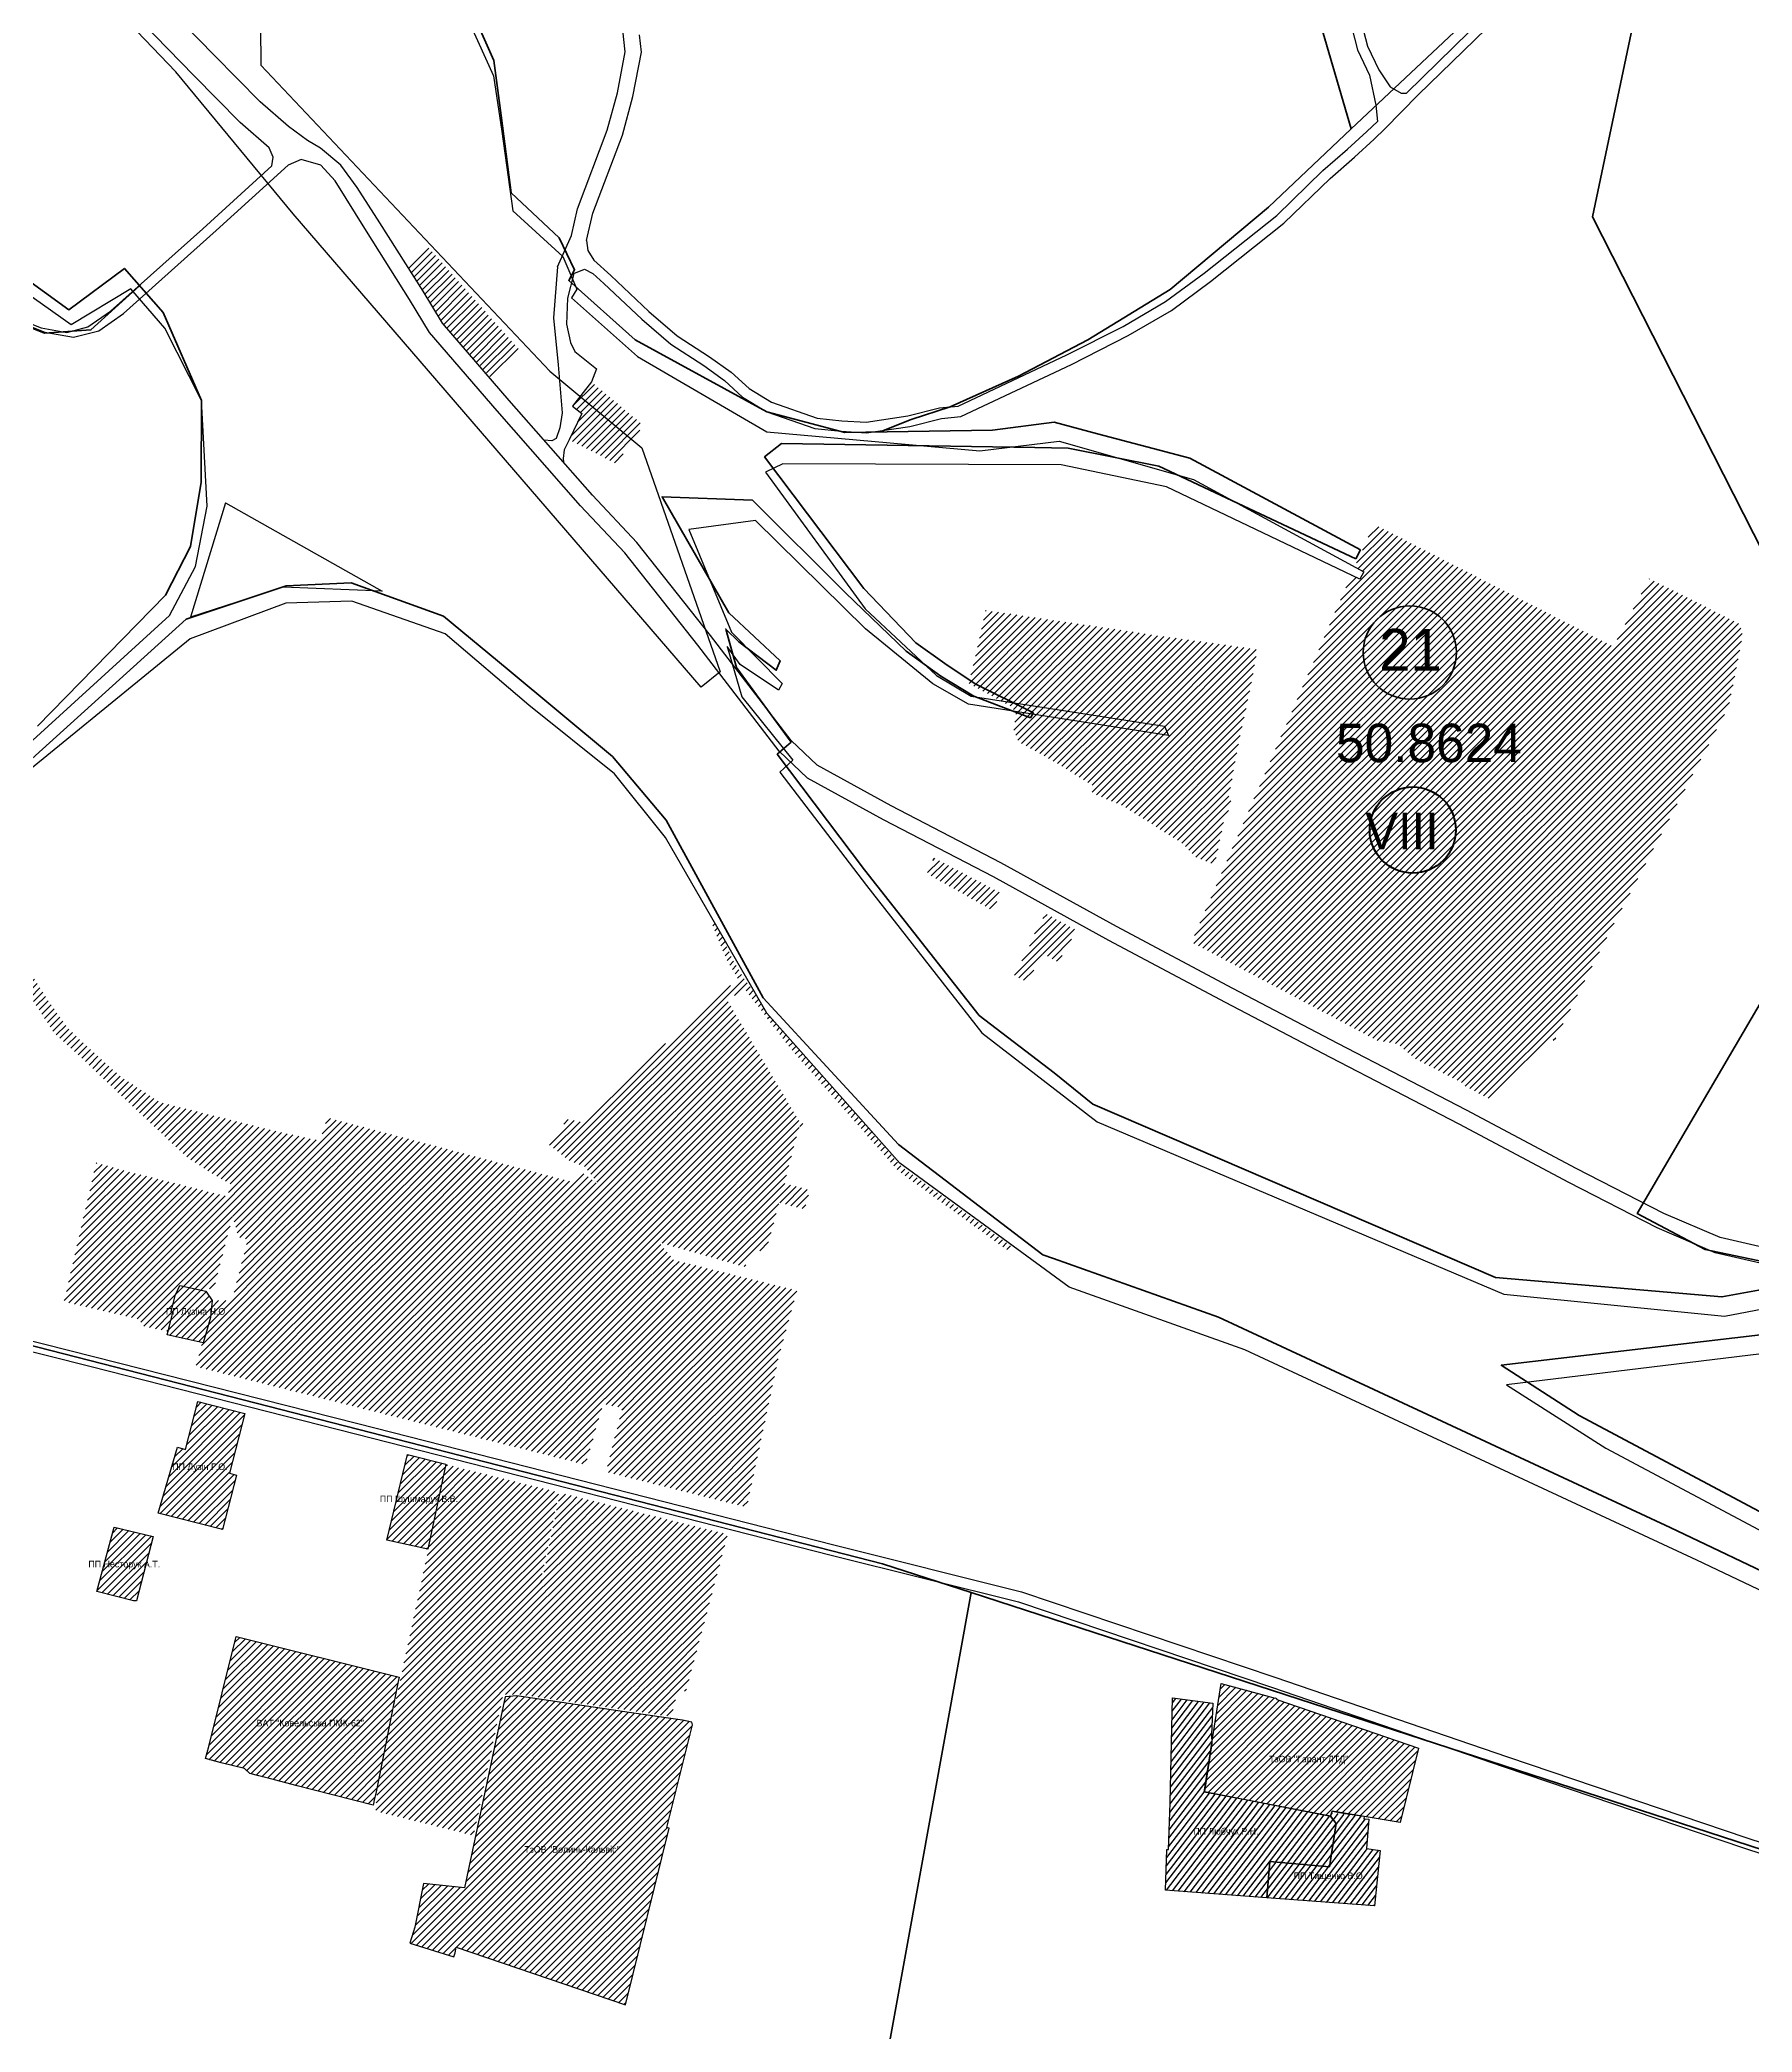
# Model space of a CAD drawing. Header units: millimetres. Extents: x 1378883 to 1389511, y 5662980 to 5673292.
# Drawn here: x 1386344 to 1387638, y 5665288 to 5666793 of the extents above; entities that cross this region are included whole.
import ezdxf
from ezdxf.enums import TextEntityAlignment as Align

# ---------------------------------------------------------------- set-up
doc = ezdxf.new("R2010")
doc.units = ezdxf.units.MM
doc.layers.add('_5Інше', color=252, linetype='Continuous', lineweight=25)
for name, color, linetype in [('N-raion', 1, 'Continuous'), ('PAY', 4, 'Continuous'), ('zona', 3, 'Continuous'), ('вулиці', 7, 'Continuous'), ('ВулНазва', 7, 'Continuous'), ('КартаСкан', 252, 'Continuous'), ('район', 6, 'Continuous')]:
    doc.layers.add(name, color=color, linetype=linetype)
doc.layers.get('ВулНазва').off()
picture_1 = doc.add_image_def('image1.tif', size_in_pixel=(29607, 29619))
pattern_1 = [(45, (2.406558737158775, 2.800800597295165), (-2.651650429449553, 2.651650429449553), [])]
pattern_2 = [(52.57778460000821, (2.406558737158775, 2.800800597295165), (-2.978171481952103, 2.278814302238604), [])]

# ---------------------------------------------------------------- blocks, each defined once
blk = doc.blocks.new('ЛвЗд')
at = {"layer": '_5Інше', "color": 204, "linetype": 'Continuous'}
for points in [[(49694.982, 24635.408), (49744.11799999999, 24525.272)], [(49504.002, 24529.651), (49439.983, 24597.689)], [(49568.141, 24563.491), (49568.415, 24534.546)], [(49591.96599999999, 24421.93), (49504.002, 24529.651)], [(49568.415, 24534.546), (49785.323, 24301.956)], [(49744.11799999999, 24525.272), (49750.15900000001, 24483.273)], [(49750.15900000001, 24483.273), (49758.081, 24423.243)], [(49424, 24339), (49258.934, 24457.503)], [(49898.109, 24062.578), (49591.96599999999, 24421.93)], [(49758.081, 24423.243), (49795.47, 24388.558)], [(49795.47, 24388.558), (49805.996, 24363.666)], [(49469, 24366), (49424, 24339)], [(49494.548, 24336.151), (49469, 24366)], [(49805.996, 24363.666), (49801.978, 24357.22)], [(49801.978, 24357.22), (49851.61799999999, 24312.624)], [(49522.067, 24281.243), (49494.548, 24336.151)], [(49851.61799999999, 24312.624), (49948.86900000001, 24255.214)], [(49785.323, 24301.956), (49854.282, 24243.605)], [(49525.797, 24201.487), (49522.067, 24281.243)], [(49948.86900000001, 24255.214), (50109.804, 24239.809)], [(49854.282, 24243.605), (49912.463, 24073.931)], [(50109.804, 24239.809), (50169.594, 24246.886)], [(50169.594, 24246.886), (50271.08900000001, 24217.252)], [(49960.761, 24230.979), (49947.751, 24224.795)], [(49947.751, 24224.795), (50022.404, 24120.96)], [(50171.17400000001, 24228.853), (49960.761, 24230.979)], [(50250.61900000001, 24211.89), (50171.17400000001, 24228.853)], [(50396.273, 24141.119), (50250.61900000001, 24211.89)], [(50271.08900000001, 24217.252), (50399.13, 24146.72)], [(49539.63099999999, 24203.86), (49512.739, 24117.705)], [(49516.824, 24155.807), (49525.797, 24201.487)], [(49539.63099999999, 24203.86), (49657.63, 24136.366)], [(49939.894, 24188.32), (49889.423, 24181.727)], [(49889.423, 24181.727), (49921.31299999999, 24103.82)], [(50022.63, 24105.757), (49939.894, 24188.32)], [(49496.963, 24118.943), (49516.824, 24155.807)], [(50399.13, 24146.72), (50396.273, 24141.119)], [(49582.737, 24139.853), (49512.739, 24117.705)], [(49657.63, 24136.366), (49582.737, 24139.853)], [(49268.931, 23913.771), (49496.963, 24118.943)], [(49584.91, 24127.77), (49512.499, 24101.222)], [(49634.723, 24129.037), (49584.91, 24127.77)], [(49704.929, 24103.986), (49634.723, 24129.037)], [(50022.404, 24120.96), (50075.956, 24070.354)], [(49512.499, 24101.222), (49356.551, 23975.715)], [(49767.787, 24049.663), (49704.929, 24103.986)], [(49921.31299999999, 24103.82), (49959.41099999999, 24064.965)], [(50073.145, 24063.913), (50022.63, 24105.757)], [(49927.622, 24079.5), (49917.956, 24093.09)], [(49917.956, 24093.09), (49928.74, 24054.927)], [(49912.463, 24073.931), (49898.109, 24062.578)], [(49956.476, 24059.914), (49927.622, 24079.5)], [(49959.41099999999, 24064.965), (49956.476, 24059.914)], [(50099.912, 24048.418), (50073.145, 24063.913)], [(50075.956, 24070.354), (50102.147, 24054.501)], [(49832.304, 23997.312), (49767.787, 24049.663)], [(49928.74, 24054.927), (49967.092, 24007.035)], [(50251, 24024), (50099.912, 24048.418)], [(50102.147, 24054.501), (50248, 24031)], [(50248, 24031), (50251, 24024)], [(49870.629, 23949.069), (49832.304, 23997.312)], [(49967.092, 24007.035), (49957.195, 23997.978)], [(49957.195, 23997.978), (50022.069, 23912.028)], [(49946.295, 23815.917), (49870.629, 23949.069)], [(50022.069, 23912.028), (50108.707, 23800.024)], [(50046, 23702), (49946.295, 23815.917)], [(50108.707, 23800.024), (50195.417, 23732.399)], [(50195.417, 23732.399), (50501.668, 23600.42)], [(50173.566, 23607.423), (50046, 23702)], [(50305.93700000001, 23559.469), (50173.566, 23607.423)], [(50668.42400000001, 23582.659), (50794.876, 23606.094)], [(50501.668, 23600.42), (50668.42400000001, 23582.659)], [(50646.285, 23398.4), (50305.93700000001, 23559.469)], [(50696.173, 23554.007), (50503.428, 23531.779)], [(50503.428, 23531.779), (50578.154, 23483.539)], [(50578.154, 23483.539), (50930.154, 23293.383)], [(50918.31, 23267.048), (50646.285, 23398.4)]]:
    blk.add_lwpolyline(points, dxfattribs=at)

msp = doc.modelspace()

# ---------------------------------------------------------------- hatches: boundary and pattern name
at = {"layer": 'вулиці', "lineweight": -2}
h = msp.add_hatch(dxfattribs=at)
h.set_pattern_fill('ANSI31', color=2, scale=30, style=0)
h.set_pattern_definition(pattern_1)
h.paths.add_polyline_path([(1386648.261287941, 5666578.983451097), (1386684.776968794, 5666537.849334633), (1386707.214779855, 5666557.761853003), (1386637.882273673, 5666635.887064343), (1386622.173466685, 5666621.940771682), (1386631.817511245, 5666606.060476078), (1386633.673310784, 5666603.12599391)])
h.paths.add_polyline_path([(1386624.888099181, 5666581.902673753), (1386702.388099181, 5666581.902673753), (1386702.388099181, 5666589.402673753), (1386624.888099181, 5666589.402673753)], flags=25)
h = msp.add_hatch(dxfattribs=at)
h.set_pattern_fill('ANSI31', color=12, scale=30, style=0)
h.set_pattern_definition(pattern_1)
h.paths.add_polyline_path([(1386792.085016651, 5666490.343932902), (1386800.091558738, 5666501.710800597), (1386760.823558738, 5666534.468800597), (1386752.292417753, 5666523.615644434)])
h.paths.add_polyline_path([(1386752.292417753, 5666523.615644433), (1386746.509558738, 5666516.258800597), (1386753.609558738, 5666510.538800597), (1386744.026558737, 5666490.791800599), (1386779.662558737, 5666472.707800598), (1386792.085016651, 5666490.343932902)])
h.paths.add_polyline_path([(1386733.741743284, 5666489.943764405), (1386802.075076617, 5666489.943764405), (1386802.075076617, 5666497.443764405), (1386733.741743284, 5666497.443764405)], flags=9)
h = msp.add_hatch(dxfattribs=at)
h.set_pattern_fill('ANSI31', color=12, scale=30, style=0)
h.set_pattern_definition(pattern_1)
h.paths.add_polyline_path([(1387214.251558737, 5666111.174800597), (1387354.470558738, 5666036.835800598), (1387370.041314364, 5666034.455557697), (1387382.362558735, 5666023.618800597), (1387420.129558738, 5666004.109800598), (1387419.585558737, 5666003.146800597), (1387440.858289366, 5665991.947862767), (1387455.333558724, 5666006.48480058), (1387489.169558737, 5666038.819800598), (1387533.755558738, 5666126.131800587), (1387620.064558737, 5666289.443800596), (1387630.563558737, 5666342.937800597), (1387628.203558737, 5666351.601800598), (1387560.144558737, 5666385.780800597), (1387532.736577064, 5666334.464853013), (1387354.783558738, 5666425.506800598), (1387349.819558737, 5666421.772800597), (1387339.939558744, 5666400.183800614), (1387337.539742967, 5666394.665625785), (1387344.231857907, 5666391.030372503), (1387341.407844525, 5666385.412668485), (1387334.875450006, 5666388.539307883)])
h.paths.add_polyline_path([(1387362.021376705, 5666220.61018972), (1387479.104710038, 5666220.61018972), (1387479.104710038, 5666229.360189719), (1387362.021376705, 5666229.360189719)], flags=24)
h = msp.add_hatch(dxfattribs=at)
h.set_pattern_fill('ANSI31', color=2, scale=30, style=0)
h.set_pattern_definition(pattern_1)
h.paths.add_polyline_path([(1387193.784973657, 5666274.42363891), (1387196.826085957, 5666267.441401734), (1387080.687518333, 5666285.510920183), (1387081.573558687, 5666284.178800647), (1387081.595558737, 5666284.146800597), (1387080.878558737, 5666277.983800597), (1387079.840558737, 5666271.890800596), (1387082.094558733, 5666266.106800588), (1387083.289558737, 5666262.742800596), (1387102.335558731, 5666252.214800609), (1387115.160558736, 5666244.831800608), (1387139.895558737, 5666229.439800596), (1387138.967558737, 5666223.866800599), (1387162.691558735, 5666214.104800599), (1387207.220558741, 5666185.846800596), (1387217.403558737, 5666175.454800599), (1387221.319558724, 5666173.910800599), (1387222.333558737, 5666173.546800598), (1387222.265558738, 5666173.335800598), (1387228.528558615, 5666171.086800602), (1387231.838558737, 5666169.883800597), (1387238.551558737, 5666202.705800598), (1387240.496558738, 5666205.017800597), (1387244.003558737, 5666217.823800596), (1387242.076558737, 5666220.498800597), (1387249.887558738, 5666261.7968006), (1387250.579558738, 5666266.1838006), (1387252.380558737, 5666273.887800598), (1387254.290558738, 5666282.063800601), (1387255.050558737, 5666286.041800597), (1387257.009558738, 5666295.361800604), (1387259.955558738, 5666310.214800602), (1387263.924558737, 5666332.287800598), (1387240.5135587, 5666335.657800585), (1387206.235558796, 5666340.376800586), (1387186.866558752, 5666342.9928006), (1387163.752558638, 5666346.528800606), (1387134.767558554, 5666350.813800618), (1387100.767558672, 5666355.689800602), (1387067.993558736, 5666360.6068006), (1387058.621558737, 5666361.822800598), (1387049.824558738, 5666322.288800601), (1387047.533558737, 5666313.131800598), (1387048.168558737, 5666312.995800598), (1387045.283558737, 5666307.012800597), (1387062.063558773, 5666297.991800592), (1387070.12816124, 5666293.60285042)])
h.paths.add_polyline_path([(1387085.171327584, 5666303.308039046), (1387213.08799425, 5666303.308039046), (1387213.08799425, 5666312.058039045), (1387085.171327584, 5666312.058039045)], flags=24)
h = msp.add_hatch(dxfattribs=at)
h.set_pattern_fill('ANSI31', color=2, scale=30, style=0)
h.set_pattern_definition(pattern_1)
h.paths.add_polyline_path([(1387070.128161221, 5666293.602850422), (1387078.242558737, 5666289.186800597), (1387080.687518334, 5666285.510920182), (1387196.826085956, 5666267.441401733), (1387193.784973656, 5666274.423638911)])
h = msp.add_hatch(dxfattribs=at)
h.set_pattern_fill('ANSI31', color=12, scale=30, style=0)
h.set_pattern_definition(pattern_1)
h.paths.add_polyline_path([(1386555.916558737, 5665961.073800595), (1386521.98455874, 5665968.428800595), (1386434.776209056, 5665990.207133555), (1386404.856583625, 5666009.793246728), (1386384.71855871, 5666027.957800606), (1386365.433558736, 5666045.973800599), (1386350.941558726, 5666066.313800611), (1386330.037105108, 5666098.949122589), (1386320.788558737, 5666148.896800596), (1386323.518558737, 5666193.476800597), (1386338.33722492, 5666242.944292024), (1386327.024610217, 5666233.729759621), (1386325.857558737, 5666231.153800596), (1386315.125558737, 5666195.408800595), (1386313.155558737, 5666175.154800599), (1386312.052558737, 5666146.756800596), (1386316.152558737, 5666119.433800601), (1386323.869558738, 5666095.436800594), (1386336.459558739, 5666070.933800595), (1386354.773558736, 5666043.019800598), (1386378.465558717, 5666021.163800593), (1386394.884558826, 5666005.537800482), (1386449.713558659, 5665953.936800653), (1386455.601558737, 5665948.527800601), (1386474.396558737, 5665936.367800599), (1386488.000558739, 5665928.521800597), (1386529.65555873, 5665915.100800599), (1386634.540558779, 5665888.727800596), (1386793.783558737, 5665849.870800598), (1386784.898558737, 5665808.788800597), (1386773.700558737, 5665778.259800598), (1386770.252483015, 5665762.16261142), (1386795.987558737, 5665757.113800596), (1386815.157558737, 5665839.368800598), (1386817.639421426, 5665848.352010441), (1386823.017558737, 5665871.014800597), (1386811.798111916, 5665884.409578987), (1386797.201310325, 5665888.577698532), (1386766.817184326, 5665927.526235611), (1386752.701558737, 5665937.958800597), (1386747.228558737, 5665929.749800597), (1386561.335558737, 5665978.561800598)])
h.paths.add_polyline_path([(1386605.664286216, 5665931.834476274), (1386653.164286216, 5665931.834476274), (1386653.164286216, 5665939.334476274), (1386605.664286216, 5665939.334476274)], flags=24)
h = msp.add_hatch(dxfattribs=at)
h.set_pattern_fill('ANSI31', color=2, scale=30, style=0)
h.set_pattern_definition(pattern_1)
h.paths.add_polyline_path([(1387019.551558737, 5666174.962800597), (1387014.434558738, 5666162.976800597), (1387063.746558737, 5666135.256800597), (1387070.267558737, 5666148.122800597)])
h.paths.add_polyline_path([(1387015.515809292, 5666155.210685162), (1387070.515809292, 5666155.210685162), (1387070.515809292, 5666160.210685161), (1387015.515809292, 5666160.210685161)], flags=9)
h = msp.add_hatch(dxfattribs=at)
h.set_pattern_fill('ANSI31', color=2, scale=30, style=0)
h.set_pattern_definition(pattern_1)
h.paths.add_polyline_path([(1386863.150190955, 5666067.722245154), (1386876.979694373, 5666075.41032991), (1386911.651252528, 5666030.419364929), (1386953.119326675, 5665983.397002511), (1386992.623675037, 5665938.431119171), (1387075.962610599, 5665877.899637401), (1387078.313486551, 5665881.1359018), (1386994.974550991, 5665941.667383567), (1386956.133468969, 5665986.024843463), (1386914.656053635, 5666033.066550465), (1386912.268807555, 5666036.209435805), (1386893.350004214, 5666057.57015766), (1386884.893053059, 5666072.250486881), (1386875.842261162, 5666084.166142133), (1386866.810841159, 5666099.333132548), (1386859.964578142, 5666115.52355443), (1386853.129216845, 5666127.388983507), (1386851.417302638, 5666126.751597656), (1386855.532903005, 5666115.732931251), (1386863.372677024, 5666097.287369027), (1386872.404097017, 5666082.120378629), (1386858.982882117, 5666074.721280881), (1386753.995361147, 5665975.232384721), (1386742.308454122, 5665977.308744324), (1386729.253997312, 5665957.924664196), (1386744.12163617, 5665946.115900466), (1386755.878993439, 5665941.547587857), (1386797.201310324, 5665888.577698532), (1386876.581597395, 5665865.910642055), (1386884.336958609, 5665878.189568287), (1386892.872326783, 5665877.562596098), (1386902.642518813, 5665914.464379693), (1386921.976935979, 5665909.334434387), (1386925.822085506, 5665923.833576506), (1386906.487668341, 5665928.96352181), (1386917.856337718, 5665971.923418906), (1386921.371875967, 5665970.985691963), (1386922.086809095, 5665973.676473934), (1386918.561268569, 5665974.585531132)])
h.paths.add_polyline_path([(1386761.50740548, 5665962.111214045), (1386917.574456669, 5665962.111214045), (1386917.574456669, 5665972.168892487), (1386761.50740548, 5665972.168892487)], flags=24)
h = msp.add_hatch(dxfattribs=at)
h.set_pattern_fill('ANSI31', color=2, scale=30, style=0)
h.set_pattern_definition(pattern_1)
h.paths.add_polyline_path([(1387091.676558738, 5666110.053800598), (1387091.882558737, 5666107.655800599), (1387080.080558737, 5666086.372800599), (1387089.788558737, 5666080.940800597), (1387101.799558738, 5666102.413800597), (1387113.663558737, 5666096.136800597), (1387127.307558737, 5666120.031800598), (1387104.058558737, 5666132.840800596)])
h.paths.add_polyline_path([(1387075.060676188, 5666108.487050225), (1387135.894009521, 5666108.487050225), (1387135.894009521, 5666115.987050225), (1387075.060676188, 5666115.987050225)], flags=9)
h = msp.add_hatch(dxfattribs=at)
h.set_pattern_fill('ANSI31', color=12, scale=30, style=0)
h.set_pattern_definition(pattern_1)
h.paths.add_polyline_path([(1386450.053558737, 5665851.676800597), (1386469.592558738, 5665847.461800599), (1386476.419558737, 5665852.229800596), (1386484.482558737, 5665883.605800597), (1386489.857558737, 5665904.533800596), (1386486.047558737, 5665918.967800598), (1386427.54355872, 5665933.662800597), (1386410.885558727, 5665937.686800597), (1386386.786558737, 5665944.599800598), (1386362.405558737, 5665839.457800599), (1386420.921558737, 5665825.923800597), (1386420.030558737, 5665821.637800598), (1386441.149333497, 5665817.044719537), (1386442.174558737, 5665821.230800597), (1386444.693558737, 5665831.478800597), (1386443.380558738, 5665831.789800596), (1386446.404558737, 5665844.330800598)])
h.paths.add_polyline_path([(1386393.16033371, 5665874.644446493), (1386440.66033371, 5665874.644446493), (1386440.66033371, 5665882.144446493), (1386393.16033371, 5665882.144446493)], flags=24)
h.paths.add_polyline_path([(1386430.642851945, 5665827.815630395), (1386494.809518612, 5665827.815630395), (1386494.809518612, 5665835.315630395), (1386430.642851945, 5665835.315630395)], flags=9)
h = msp.add_hatch(dxfattribs=at)
h.set_pattern_fill('ANSI31', color=12, scale=30, style=0)
h.set_pattern_definition(pattern_1)
h.paths.add_polyline_path([(1386634.540558815, 5665888.72780059), (1386529.655558734, 5665915.1008006), (1386488.000558737, 5665928.521800596), (1386486.047558737, 5665918.967800597), (1386494.125631953, 5665888.36441246), (1386577.410558737, 5665868.410800598), (1386567.042558737, 5665821.877800598), (1386583.290558737, 5665812.209800598), (1386574.999604696, 5665762.113162943), (1386756.209241582, 5665716.434841013), (1386771.278558737, 5665766.952800597), (1386773.700558737, 5665778.259800595), (1386784.898558737, 5665808.788800598), (1386793.783558737, 5665849.870800597)])
h.paths.add_polyline_path([(1386629.992785475, 5665814.657265068), (1386677.492785475, 5665814.657265068), (1386677.492785475, 5665822.157265068), (1386629.992785475, 5665822.157265068)], flags=24)
h = msp.add_hatch(dxfattribs=at)
h.set_pattern_fill('ANSI31', color=12, scale=30, style=0)
h.set_pattern_definition(pattern_1)
h.paths.add_polyline_path([(1386577.410558737, 5665868.410800598), (1386501.432558737, 5665886.613800596), (1386499.639558737, 5665879.831800598), (1386489.261558737, 5665840.538800598), (1386474.252558737, 5665840.353800598), (1386473.131558737, 5665827.505800596), (1386469.526558744, 5665815.250800619), (1386467.573558737, 5665808.496800598), (1386467.072558737, 5665808.603800597), (1386461.937558737, 5665790.587800598), (1386574.997558737, 5665762.100800596), (1386583.290558737, 5665812.209800596), (1386567.042558737, 5665821.877800598)])
h.paths.add_polyline_path([(1386511.229703498, 5665816.068270061), (1386551.067482878, 5665816.068270061), (1386551.067482878, 5665825.855580805), (1386511.229703498, 5665825.855580805)], flags=24)
h.paths.add_polyline_path([(1386436.244570282, 5665826.525976466), (1386489.207800275, 5665826.525976466), (1386489.207800275, 5665836.605284325), (1386436.244570282, 5665836.605284325)], flags=9)
h = msp.add_hatch(dxfattribs=at)
h.set_pattern_fill('ANSI31', color=164, scale=30, style=0)
h.set_pattern_definition(pattern_1)
h.paths.add_polyline_path([(1386902.278558737, 5665797.752800598), (1386916.120027362, 5665847.891172172), (1386844.104558606, 5665865.800800375), (1386823.017558737, 5665871.014800598), (1386817.654558736, 5665848.406800592), (1386815.157558735, 5665839.36880059), (1386795.987558737, 5665757.113800596), (1386784.211558737, 5665759.422800598), (1386771.957558737, 5665710.966800597), (1386878.225558737, 5665684.212800599), (1386891.152558737, 5665745.233800597)])
h.paths.add_polyline_path([(1386791.324665854, 5665767.732065758), (1386897.157999187, 5665767.732065758), (1386897.157999187, 5665775.232065758), (1386791.324665854, 5665775.232065758)], flags=25)
h = msp.add_hatch(dxfattribs=at)
h.set_pattern_fill('ANSI31', color=2, scale=30, style=0)
h.set_pattern_definition(pattern_1)
h.paths.add_polyline_path([(1386443.380558738, 5665831.789800598), (1386444.693558737, 5665831.478800597), (1386442.174558737, 5665821.230800597), (1386440.501558738, 5665814.399800597), (1386467.573558738, 5665808.496800599), (1386469.526558739, 5665815.250800598), (1386473.131558737, 5665827.505800597), (1386474.252558737, 5665840.353800596), (1386469.592558737, 5665847.461800598), (1386450.053558737, 5665851.676800597), (1386446.404558738, 5665844.330800598)])
h.paths.add_polyline_path([(1386430.642851945, 5665827.815630395), (1386494.809518612, 5665827.815630395), (1386494.809518612, 5665835.315630395), (1386430.642851945, 5665835.315630395)], flags=9)
h = msp.add_hatch(dxfattribs=at)
h.set_pattern_fill('ANSI31', color=2, scale=30, style=0)
h.set_pattern_definition(pattern_1)
h.paths.add_polyline_path([(1386482.272558737, 5665667.345800596), (1386492.797558737, 5665708.519800597), (1386487.467558737, 5665709.872800597), (1386499.004558738, 5665755.043800598), (1386463.500558737, 5665764.207800598), (1386454.341558737, 5665727.923800596), (1386448.280558737, 5665729.521800597), (1386433.706558737, 5665679.658800595)])
h.paths.add_polyline_path([(1386435.527228337, 5665710.457042785), (1386494.693895003, 5665710.457042785), (1386494.693895003, 5665717.957042785), (1386435.527228337, 5665717.957042785)], flags=25)
h = msp.add_hatch(dxfattribs=at)
h.set_pattern_fill('ANSI31', color=2, scale=30, style=0)
h.set_pattern_definition(pattern_1)
h.paths.add_polyline_path([(1386637.398558737, 5665652.601800597), (1386650.874558737, 5665716.746800597), (1386621.932558737, 5665724.065800596), (1386606.400558737, 5665659.386800598)])
h.paths.add_polyline_path([(1386592.62530989, 5665686.093880835), (1386668.458643223, 5665686.093880835), (1386668.458643223, 5665693.593880835), (1386592.62530989, 5665693.593880835)], flags=9)
h = msp.add_hatch(dxfattribs=at)
h.set_pattern_fill('ANSI31', color=2, scale=30, style=0)
h.set_pattern_definition(pattern_1)
h.paths.add_polyline_path([(1386736.284558737, 5665695.388800596), (1386651.536558737, 5665716.360800598), (1386636.335441228, 5665645.885098793), (1386717.017153081, 5665601.443468543)])
h = msp.add_hatch(dxfattribs=at)
h.set_pattern_fill('ANSI31', color=2, scale=30, style=0)
h.set_pattern_definition(pattern_1)
h.paths.add_polyline_path([(1386744.38629654, 5665693.367910876), (1386737.251083693, 5665695.147711538), (1386723.661025863, 5665629.08653751), (1386750.861658121, 5665623.706149772)])
h = msp.add_hatch(dxfattribs=at)
h.set_pattern_fill('ANSI31', color=2, scale=30, style=0)
h.set_pattern_definition(pattern_1)
h.paths.add_polyline_path([(1386796.082051765, 5665680.472971184), (1386744.386296541, 5665693.367910876), (1386750.861658121, 5665623.706149769), (1386764.398445312, 5665621.028522162)])
h.paths.add_polyline_path([(1386807.88094049, 5665677.529867677), (1386796.082051765, 5665680.472971184), (1386764.398445313, 5665621.028522163), (1386808.742199316, 5665612.25716023)])
h.paths.add_polyline_path([(1386861.616656043, 5665664.28199597), (1386813.830558677, 5665676.045800599), (1386807.88094049, 5665677.529867665), (1386808.742199315, 5665612.257160229), (1386821.822046077, 5665609.669917164)])
h.paths.add_polyline_path([(1386863.847558737, 5665663.732800598), (1386861.616656044, 5665664.28199597), (1386821.822046077, 5665609.669917164), (1386848.061563358, 5665604.479641596)])
h = msp.add_hatch(dxfattribs=at)
h.set_pattern_fill('ANSI31', color=12, scale=30, style=0)
h.set_pattern_definition(pattern_1)
h.paths.add_polyline_path([(1386429.867558737, 5665662.131800597), (1386400.297558737, 5665669.266800597), (1386387.225558737, 5665620.484800596), (1386415.013558738, 5665613.627800599), (1386417.163558737, 5665613.652800597)])
h.paths.add_polyline_path([(1386370.889876639, 5665636.771642467), (1386445.056543306, 5665636.771642467), (1386445.056543306, 5665644.271642467), (1386370.889876639, 5665644.271642467)], flags=9)
h = msp.add_hatch(dxfattribs=at)
h.set_pattern_fill('ANSI31', color=2, scale=30, style=0)
h.set_pattern_definition(pattern_1)
h.paths.add_polyline_path([(1386717.017153081, 5665601.443468543), (1386636.335441228, 5665645.885098794), (1386608.550010608, 5665517.06577208), (1386693.617883235, 5665539.914962076), (1386694.194989172, 5665542.66802032), (1386696.064003418, 5665542.992775537), (1386703.952558737, 5665580.191800596), (1386712.962558737, 5665581.673800598)])
h.paths.add_polyline_path([(1386648.814637036, 5665601.615190716), (1386688.652416416, 5665601.615190716), (1386688.652416416, 5665611.402501458), (1386648.814637036, 5665611.402501458)], flags=24)
h = msp.add_hatch(dxfattribs=at)
h.set_pattern_fill('ANSI31', color=2, scale=30, style=0)
h.set_pattern_definition(pattern_1)
h.paths.add_polyline_path([(1386722.724508972, 5665629.271784086), (1386712.962558737, 5665581.673800597), (1386703.952558737, 5665580.191800597), (1386701.273392208, 5665567.550946675), (1386837.17812986, 5665563.628380708), (1386848.061563358, 5665604.479641597)])
h.paths.add_polyline_path([(1386758.245416778, 5665602.679307834), (1386812.201797456, 5665602.679307834), (1386812.201797456, 5665610.536193199), (1386758.245416778, 5665610.536193199)], flags=24)
h = msp.add_hatch(dxfattribs=at)
h.set_pattern_fill('ANSI31', color=164, scale=30, style=0)
h.set_pattern_definition(pattern_1)
h.paths.add_polyline_path([(1386538.475558737, 5665473.853800597), (1386521.481558737, 5665478.201800598), (1386509.502558737, 5665481.265800597), (1386502.952558735, 5665482.940800597), (1386498.822558738, 5665486.958800596), (1386469.398949474, 5665494.022603321), (1386471.756558727, 5665503.407800556), (1386491.982558737, 5665584.598800597), (1386492.466558737, 5665586.541800597), (1386615.749558737, 5665555.866800598), (1386614.982558737, 5665552.538800594), (1386596.110416042, 5665459.119900326), (1386550.535558737, 5665470.768800597)])
h.paths.add_polyline_path([(1386493.030381738, 5665517.380993557), (1386603.863715071, 5665517.380993557), (1386603.863715071, 5665524.880993557), (1386493.030381738, 5665524.880993557)], flags=24)
h = msp.add_hatch(dxfattribs=at)
h.set_pattern_fill('ANSI31', color=2, scale=30, style=0)
h.set_pattern_definition(pattern_1)
h.paths.add_polyline_path([(1386837.17812986, 5665563.628380709), (1386701.273392208, 5665567.550946676), (1386695.940015518, 5665542.386988067), (1386697.691069287, 5665542.386988067), (1386705.186439909, 5665543.009541838), (1386821.160825227, 5665526.088614736), (1386825.809558737, 5665543.665800597), (1386832.375558737, 5665545.601800597)])
h = msp.add_hatch(dxfattribs=at)
h.set_pattern_fill('ANSI31', color=2, scale=30, style=0)
h.set_pattern_definition(pattern_1)
h.paths.add_polyline_path([(1386693.617883236, 5665539.914962078), (1386608.550010609, 5665517.065772081), (1386599.557558737, 5665475.374800596), (1386598.332558737, 5665461.605800601), (1386597.971558737, 5665454.6328006), (1386671.870752401, 5665436.171240141)])
h = msp.add_hatch(dxfattribs=at)
h.set_pattern_fill('ANSI31', color=12, scale=30, style=0)
h.set_pattern_definition([(45, (284.4662950541824, 136.3080990687013), (-2.651650429449553, 2.651650429449553), [])])
h.paths.add_polyline_path([(1386674.631558733, 5665441.82480057), (1386664.905558737, 5665396.595800597), (1386634.132558737, 5665399.872800599), (1386627.450558737, 5665366.855800598), (1386623.744558737, 5665354.819800598), (1386656.985558737, 5665344.639800597), (1386657.885558737, 5665347.566800598), (1386658.616558737, 5665351.801800598), (1386786.711558736, 5665308.278800596), (1386819.506558737, 5665441.699800598), (1386817.742558737, 5665442.187800598), (1386837.253558737, 5665519.934800597), (1386836.699558737, 5665521.960800597), (1386829.550558741, 5665523.361800596), (1386789.378558737, 5665529.262800598), (1386704.599558736, 5665541.774800597), (1386695.653558737, 5665541.062800597)])
h.paths.add_polyline_path([(1386707.065449222, 5665421.846796607), (1386785.333293491, 5665421.846796607), (1386785.333293491, 5665429.703681972), (1386707.065449222, 5665429.703681972)], flags=24)
h = msp.add_hatch(dxfattribs=at)
h.set_pattern_fill('ANSI31', color=12, scale=30, angle=7.577784600008209, style=0)
h.set_pattern_definition(pattern_2)
h.paths.add_polyline_path([(1387230.29833268, 5665536.118897806), (1387199.857453601, 5665540.14576419), (1387198.806006766, 5665495.280568922), (1387228.035593488, 5665496.360177773), (1387229.492624606, 5665505.642901554), (1387229.18970107, 5665512.618465024)])
h.paths.add_polyline_path([(1387228.035593488, 5665496.360177773), (1387198.806006766, 5665495.28056892), (1387198.000767229, 5665460.921029388), (1387197.195209519, 5665439.056366864), (1387204.374773146, 5665438.504641235), (1387238.327028664, 5665466.305752392), (1387223.746558737, 5665469.034800596)])
h.paths.add_polyline_path([(1387204.374773146, 5665438.504641235), (1387197.195209519, 5665439.056366864), (1387196.950919057, 5665432.425769902)])
h = msp.add_hatch(dxfattribs=at)
h.set_pattern_fill('ANSI31', color=2, scale=30, style=0)
h.set_pattern_definition(pattern_1)
h.paths.add_polyline_path([(1387223.746558737, 5665469.034800597), (1387260.27455884, 5665462.197800568), (1387319.034558737, 5665450.935800596), (1387320.419558738, 5665454.564800599), (1387371.889558737, 5665446.091800597), (1387385.569558737, 5665502.278800595), (1387265.983436035, 5665543.242583345), (1387236.636558737, 5665551.156800599)])
h.paths.add_polyline_path([(1387260.064271126, 5665488.868767682), (1387345.480937792, 5665488.868767682), (1387345.480937792, 5665497.618767681), (1387260.064271126, 5665497.618767681)], flags=24)
h = msp.add_hatch(dxfattribs=at)
h.set_pattern_fill('ANSI31', color=12, scale=30, angle=7.577784600008209, style=0)
h.set_pattern_definition(pattern_2)
h.paths.add_polyline_path([(1387282.075081853, 5665458.01949067), (1387260.274558595, 5665462.197800602), (1387238.327028655, 5665466.305752384), (1387204.374773146, 5665438.504641236), (1387266.592657094, 5665433.723403422)])
h.paths.add_polyline_path([(1387319.034558738, 5665450.935800597), (1387282.075081853, 5665458.01949067), (1387266.592657094, 5665433.723403423), (1387321.033645581, 5665429.539794207), (1387323.451463934, 5665445.299039694)])
h.paths.add_polyline_path([(1387266.592657094, 5665433.723403422), (1387239.625655204, 5665391.404926766), (1387271.053193292, 5665388.999493846), (1387273.406199961, 5665416.499958216), (1387318.43958704, 5665412.631822073), (1387321.03364558, 5665429.539794206)])
h.paths.add_polyline_path([(1387266.592657095, 5665433.723403422), (1387204.374773145, 5665438.504641235), (1387196.950919057, 5665432.425769904), (1387196.699398747, 5665425.598938457), (1387195.608349046, 5665425.693888715), (1387194.636526363, 5665394.848350535), (1387239.625655204, 5665391.404926767)])
h.paths.add_polyline_path([(1387212.045694635, 5665433.801152888), (1387268.15960956, 5665433.801152888), (1387268.15960956, 5665443.880460747), (1387212.045694635, 5665443.880460747)], flags=25)
h = msp.add_hatch(dxfattribs=at)
h.set_pattern_fill('ANSI31', color=12, scale=30, angle=7.577784600008209, style=0)
h.set_pattern_definition([(52.57778460000821, (759208.1970637237, -133466.964104984), (-2.978171481952103, 2.278814302238604), [])])
h.paths.add_polyline_path([(1387356.737073221, 5665425.007268174), (1387346.30620135, 5665426.416030753), (1387348.043341304, 5665448.581689299), (1387344.28357511, 5665448.89965811), (1387344.49006479, 5665450.866061429), (1387342.548970242, 5665451.071882674), (1387330.068144415, 5665452.382456218), (1387319.504858953, 5665453.39126424), (1387319.034558737, 5665450.935800597), (1387323.451463934, 5665445.299039694), (1387318.43958704, 5665412.631822074), (1387273.406199961, 5665416.499958216), (1387271.053193291, 5665388.999493845), (1387352.339280687, 5665383.083188592)])
h.paths.add_polyline_path([(1387291.402572783, 5665395.689960541), (1387350.791028735, 5665403.590636854), (1387349.620866291, 5665412.386610517), (1387290.232410339, 5665404.485934204)], flags=24)

# ---------------------------------------------------------------- linework, layer by layer
at = {"layer": 'N-raion', "color": 1, "lineweight": 35}
msp.add_circle((1387379.065382853, 5666330.072845807), 35.20463836923903, dxfattribs=at)
at = {"layer": 'zona', "color": 3, "lineweight": 60}
msp.add_circle((1387381.306489257, 5666195.923611253), 32.53985280000001, dxfattribs=at)
at = {"layer": 'вулиці', "color": 7}
for points in [[(1387372.454223477, 5666752.78480623), (1387376.445724147, 5666752.817676875), (1387543.095775257, 5666915.913427604), (1387641.866105148, 5667010.60744995), (1387755.029485706, 5667120.376459942), (1387855.586225856, 5667216.658279733), (1387989.662960927, 5667349.509253926), (1388005.950305307, 5667365.817644669)], [(1387360.219091509, 5666725.849081049), (1387385.403558737, 5666751.376800598), (1387548.661917326, 5666910.167145664), (1387647.419408688, 5667004.848859333), (1387760.58093013, 5667114.616065974), (1387861.168391303, 5667210.927300761), (1387995.308661417, 5667343.841229144), (1388001.853213946, 5667350.394238486)], [(1385871.947516878, 5666793.451785545), (1386016.475315965, 5666716.51447814), (1386107.722396239, 5666670.208255375), (1386120.742967325, 5666663.336729793), (1386288.694250488, 5666597.724168262), (1386345.311808729, 5666575.281318553), (1386364.474201179, 5666571.845571743), (1386380.442849429, 5666576.017550012), (1386397.639832854, 5666588.04272777), (1386467.202377919, 5666650.204200341), (1386519.33856788, 5666697.672974579), (1386520.371577029, 5666704.361800716), (1386517.486789861, 5666711.360218669), (1386495.439028267, 5666730.50293979), (1386460.409906285, 5666766.112519163), (1386402.018191206, 5666826.163998526), (1386348.394977301, 5666886.828684476), (1386314.396100078, 5666932.112544671), (1386268.178325065, 5666998.150371443), (1386215.38275518, 5667071.16596819), (1386109.666708599, 5667219.081049946), (1386087.446900058, 5667239.52500919), (1386055.871375, 5667248.578795902), (1386020.823651593, 5667264.030568876)], [(1386546.312687803, 5666716.876911634), (1386532.088639177, 5666727.393847894), (1386510.583170054, 5666746.065729673), (1386475.909438423, 5666781.314029626), (1386417.740773262, 5666841.136118953), (1386364.623920684, 5666901.227951309), (1386331.033100071, 5666945.968311835), (1386284.877143235, 5667011.917810296), (1386232.046797716, 5667084.981501299), (1386116.180522685, 5667242.572706006)], [(1387332.475640974, 5666812.975907078), (1387339.51915817, 5666785.539954178), (1387348.61373667, 5666766.403434514), (1387353.438220104, 5666743.549279045), (1387354.565411906, 5666731.163762624)], [(1387340.169865382, 5666815.177484654), (1387347.075966456, 5666788.276795906), (1387355.595764424, 5666770.349710956), (1387364.115624789, 5666757.492929827), (1387372.454223477, 5666752.78480623)], [(1386735.276205075, 5666621.56614411), (1386745.756910823, 5666645.233759262), (1386750.435893408, 5666665.424961647), (1386772.79941649, 5666724.692061028), (1386780.472364997, 5666753.003478017), (1386786.471957196, 5666784.040087329), (1386784.577780111, 5666800.345628847)], [(1386757.19014402, 5666641.415770818), (1386761.945558737, 5666661.936800597), (1386784.230558737, 5666720.995800598), (1386792.170277323, 5666750.291537881), (1386798.605751976, 5666783.583019361), (1386797.077851855, 5666796.735558824)], [(1386757.19014402, 5666641.415770818), (1386758.239267521, 5666633.780378713), (1386762.690068432, 5666626.526246846), (1386775.573936252, 5666614.826024428), (1386804.177964755, 5666587.847394693), (1386825.729198138, 5666569.361042724), (1386850.150917638, 5666553.584120139), (1386866.548578935, 5666541.883897722), (1386879.90098167, 5666529.481658121), (1386896.767115486, 5666519.18547007), (1386931.422538541, 5666507.066181199), (1386950.103535394, 5666505.180711141), (1386968.353310407, 5666504.205804551), (1386999.875745496, 5666508.787818918), (1387023.915411555, 5666514.816607715), (1387037.838429791, 5666516.316512511), (1387120.040319313, 5666554.891845435), (1387162.498417979, 5666576.498578385), (1387194.54230017, 5666595.171051127), (1387223.722185476, 5666616.630510428), (1387278.730767749, 5666660.377445783), (1387313.415766719, 5666694.199091298), (1387332.030373754, 5666710.383566015), (1387346.680747365, 5666723.813212027), (1387354.565411906, 5666731.163762624)], [(1387646.287267748, 5665880.406006824), (1387613.596583994, 5665888.025773212), (1387570.896823892, 5665906.287787828), (1387504.698624506, 5665940.258159988), (1387421.820357507, 5665984.335501525), (1387324.607630104, 5666034.625422353), (1387245.47427302, 5666076.212325925), (1387157.451668608, 5666123.123999813), (1387070.200097084, 5666171.240373238), (1386987.166650123, 5666214.099225467), (1386931.355212775, 5666244.97948286), (1386911.751675151, 5666263.65364504), (1386850.701753466, 5666342.995030408), (1386795.136844477, 5666413.165851964), (1386761.606304556, 5666449.053440809), (1386698.606609405, 5666520.562582857), (1386648.261287943, 5666578.983451094), (1386633.673310778, 5666603.125993916), (1386600.97339235, 5666654.832724524), (1386583.99038999, 5666681.367778751), (1386571.54479481, 5666698.413387601), (1386556.303651645, 5666711.028422819), (1386546.312687803, 5666716.876911634)], [(1386747.520071889, 5666616.489068273), (1386755.655992247, 5666619.698473834), (1386761.903160156, 5666616.434346611), (1386770.139777498, 5666608.954430158), (1386798.826154948, 5666581.898130882), (1386820.93240258, 5666562.935695315), (1386845.654653636, 5666546.964623293), (1386861.482054687, 5666535.671298639), (1386875.045958599, 5666523.072608382), (1386893.324081119, 5666511.914450339), (1386929.676272675, 5666499.20178745), (1386949.488137225, 5666497.202179095), (1386968.718877086, 5666496.174869169), (1387001.428121316, 5666500.929394845), (1387025.32358804, 5666506.922020604), (1387040.02568554, 5666508.505854381), (1387123.554691491, 5666547.703970533), (1387166.329585326, 5666569.471919101), (1387198.938467265, 5666588.473626058), (1387228.58349078, 5666610.27515711), (1387284.026556371, 5666654.367626068), (1387318.837264836, 5666688.311852009), (1387337.358724012, 5666704.415339298), (1387352.111349564, 5666717.938717211), (1387360.219091509, 5666725.849081049)], [(1386059.114521089, 5666692.936935348), (1386108.916878839, 5666667.663150529), (1386122.28166831, 5666660.609965831), (1386290.636537989, 5666594.839737479), (1386347.981773375, 5666572.108441052), (1386369.665967764, 5666568.220544388), (1386388.724113024, 5666573.199686429), (1386407.486795218, 5666586.319696087), (1386477.432562767, 5666648.823618376), (1386531.685433665, 5666698.219580802)], [(1387643.603180385, 5665868.709966618), (1387609.846506985, 5665876.578201106), (1387565.791854924, 5665895.419681664), (1387499.141647432, 5665929.622007014), (1387416.245979201, 5665973.708603089), (1387319.059504156, 5666023.984943093), (1387239.861068327, 5666065.606047457), (1387151.731996701, 5666112.574463079), (1387064.549598546, 5666160.652689666), (1386981.508677963, 5666203.515399506), (1386924.195572662, 5666235.226524104), (1386902.805219406, 5666255.602791564), (1386841.242225083, 5666335.610973755), (1386786.033639843, 5666405.331807529), (1386752.718191636, 5666440.989184663), (1386689.559162982, 5666512.679181586), (1386638.512411176, 5666571.913991785), (1386623.465905908, 5666596.815381034), (1386590.84871177, 5666648.391303899), (1386567.234136316, 5666686.54637202), (1386556.535080064, 5666698.240234146), (1386541.645104099, 5666702.588096572), (1386531.685433665, 5666698.219580802)], [(1386735.276205075, 5666621.56614411), (1386732.261505443, 5666582.899828049), (1386735.720390048, 5666547.426316118), (1386738.719350447, 5666511.166376064), (1386737.105216777, 5666499.879353278), (1386734.125162501, 5666491.708379896), (1386730.89658318, 5666490.036089267), (1386725.061132846, 5666490.534814151)], [(1386747.520071889, 5666616.489068273), (1386742.841509276, 5666597.7458452), (1386742.139736444, 5666578.117025857), (1386745.180752048, 5666564.330134329), (1386748.221206083, 5666557.523607982), (1386764.576188211, 5666544.383930953), (1386760.823558737, 5666534.468800597), (1386746.509558737, 5666516.258800597), (1386753.609558737, 5666510.538800597), (1386744.026558737, 5666490.791800598), (1386740.294673527, 5666483.16963362), (1386739.527571616, 5666476.728824038), (1386739.803147972, 5666473.801576774)], [(1385687.591501788, 5666223.806666484), (1385820.494198421, 5666092.937690276), (1385941.68966885, 5665969.611121938), (1385978.756365003, 5665931.592313492), (1386001.30397208, 5665909.652142959), (1386024.817588206, 5665893.62125749), (1386062.95970508, 5665880.05134889), (1386157.794333427, 5665855.60984982), (1386384.85128281, 5665798.256942808), (1386584.497508387, 5665747.501978848), (1386943.917487074, 5665655.835414707), (1387085.666777285, 5665620.336424777), (1387277.179626331, 5665555.925460045), (1387452.850625971, 5665495.62449846), (1387633.571950427, 5665434.405079916), (1387826.909211853, 5665371.148963734), (1387874.830344113, 5665349.49811333), (1387907.109580682, 5665332.692232702), (1387926.559028405, 5665323.424651256)], [(1385932.329511124, 5665964.786027431), (1385934.203189662, 5665962.877899452), (1385972.328574697, 5665925.583016782), (1385993.887402878, 5665904.641780077), (1386019.986233518, 5665886.928212262), (1386059.841763383, 5665872.218285973), (1386155.888844335, 5665847.839896095), (1386382.886130203, 5665790.502059646), (1386582.523441305, 5665739.749361965), (1386941.957228561, 5665648.079276082), (1387083.416410137, 5665612.652939522), (1387274.605816071, 5665548.35075748), (1387450.268585275, 5665488.052621081), (1387631.044677016, 5665426.814650097), (1387824.00998572, 5665363.680229466), (1387871.333517004, 5665342.299376217), (1387903.540632584, 5665325.531044702), (1387925.549944924, 5665315.043698347)]]:
    msp.add_lwpolyline(points, dxfattribs=at)
for points in [[(1386440.501558737, 5665814.399800597), (1386442.174558737, 5665821.230800597), (1386444.693558737, 5665831.478800597), (1386443.380558737, 5665831.789800597), (1386446.404558737, 5665844.330800598), (1386450.053558737, 5665851.676800597), (1386469.592558737, 5665847.461800598), (1386474.252558737, 5665840.353800597), (1386473.131558737, 5665827.505800597), (1386469.526558737, 5665815.250800597), (1386467.573558737, 5665808.496800598), (1386440.501558737, 5665814.399800597)], [(1386463.500558737, 5665764.207800598), (1386499.004558737, 5665755.043800597), (1386487.467558737, 5665709.872800598), (1386492.797558737, 5665708.519800597), (1386482.272558737, 5665667.345800597), (1386433.706558737, 5665679.658800596), (1386448.280558737, 5665729.521800597), (1386454.341558737, 5665727.923800597), (1386463.500558737, 5665764.207800598)], [(1386621.932558737, 5665724.065800597), (1386650.874558737, 5665716.746800598), (1386637.398558737, 5665652.601800597), (1386606.400558737, 5665659.386800597), (1386621.932558737, 5665724.065800597)], [(1386400.297558737, 5665669.266800597), (1386429.867558737, 5665662.131800598), (1386417.163558737, 5665613.652800598), (1386415.013558737, 5665613.627800598), (1386387.225558737, 5665620.484800597), (1386400.297558737, 5665669.266800597)], [(1386596.032558737, 5665459.139800597), (1386550.535558737, 5665470.768800597), (1386538.475558737, 5665473.853800597), (1386521.481558737, 5665478.201800598), (1386509.502558737, 5665481.265800597), (1386502.952558737, 5665482.940800597), (1386498.822558737, 5665486.958800597), (1386481.194558737, 5665491.190800597), (1386469.463558737, 5665494.279800597), (1386471.756558737, 5665503.407800598), (1386491.982558737, 5665584.598800597), (1386492.466558737, 5665586.541800598), (1386615.749558737, 5665555.866800598), (1386614.982558737, 5665552.538800597), (1386598.150558737, 5665469.218800597), (1386596.591558737, 5665461.839800597), (1386596.485558737, 5665461.336800598), (1386596.032558737, 5665459.139800597)], [(1386837.253558737, 5665519.934800598), (1386836.699558737, 5665521.960800598), (1386829.550558742, 5665523.361800598), (1386789.378558737, 5665529.262800598), (1386704.599558733, 5665541.774800597), (1386695.653558737, 5665541.062800596), (1386674.631558754, 5665441.824800677), (1386664.905558737, 5665396.595800598), (1386634.132558737, 5665399.872800596), (1386627.450558737, 5665366.855800598), (1386623.744558737, 5665354.819800598), (1386656.985558737, 5665344.639800596), (1386657.885558737, 5665347.566800598), (1386658.616558737, 5665351.801800597), (1386786.711558737, 5665308.278800596), (1386819.506558737, 5665441.699800597), (1386817.742558737, 5665442.187800596)], [(1387199.857453601, 5665540.145764191), (1387230.29833268, 5665536.118897806), (1387229.18970107, 5665512.618465024), (1387229.492624606, 5665505.642901553), (1387223.932577555, 5665469.563184636), (1387234.176877549, 5665467.403258337), (1387319.034558737, 5665450.935800597), (1387323.451463934, 5665445.299039694), (1387318.43958704, 5665412.631822074), (1387273.406199961, 5665416.499958217), (1387271.053193291, 5665388.999493846), (1387194.636526363, 5665394.848350535), (1387195.608349047, 5665425.693888715), (1387196.699398747, 5665425.598938457), (1387198.000767229, 5665460.921029394), (1387199.857453601, 5665540.145764191)], [(1387236.636558737, 5665551.156800598), (1387270.150558737, 5665542.118800597), (1387277.365558737, 5665539.908800596), (1387278.184558737, 5665540.114800597), (1387278.582558737, 5665538.926800597), (1387385.569558737, 5665502.278800596), (1387371.889558737, 5665446.091800597), (1387320.419558737, 5665454.564800597), (1387319.034558737, 5665450.935800597), (1387260.274558737, 5665462.197800598), (1387223.746558737, 5665469.034800597), (1387236.636558737, 5665551.156800598)], [(1387319.034558737, 5665450.935800597), (1387320.419558737, 5665454.564800597), (1387330.163347571, 5665452.960776451), (1387342.548970629, 5665451.071882844), (1387344.490064791, 5665450.866061429), (1387344.28357511, 5665448.89965811), (1387348.043341304, 5665448.581689299), (1387346.30620135, 5665426.416030753), (1387356.737073221, 5665425.007268175), (1387352.339280687, 5665383.083188592), (1387271.053193291, 5665388.999493846), (1387273.406199961, 5665416.499958217), (1387318.43958704, 5665412.631822074), (1387323.451463934, 5665445.299039694), (1387319.034558737, 5665450.935800597)]]:
    msp.add_lwpolyline(points, close=True, dxfattribs=at)
at = {"layer": 'район', "color": 6, "lineweight": 35}
for points in [[(1387584.49, 5666960.55), (1387334.66, 5666725.74), (1387142.45, 5667383.68)], [(1388286.680381174, 5667281.786918168), (1388230.482034744, 5666453.688832381), (1388241.57258046, 5666440.25506724), (1388230.158463246, 5666334.568376928), (1388182.788435762, 5666189.509682116), (1388068.195766444, 5666017.011986983), (1387991.521167947, 5665973.00612517), (1387927.834870845, 5665924.567746399), (1387866.634239385, 5665873.370055142), (1387803.95998729, 5665848.394427033), (1387753.001808272, 5665835.884543671), (1387667.59360836, 5665817.406162849), (1387448.198782959, 5665791.589929737), (1387507.100932992, 5665753.580363367), (1387860.21307631, 5665565.49762165), (1387940.731523739, 5665525.52642647), (1388150.704296191, 5665422.420794089)], [(1385627.649999999, 5666918.02), (1385806.800000002, 5666823.549999999), (1386049.51, 5666695.56), (1386270.54238904, 5666602.286034125), (1386347.65, 5666571.43), (1386382.82, 5666573.78), (1386419.529969986, 5666607.241206427)], [(1387663.674734586, 5665866.03300857), (1387602.26, 5665879.04), (1387550.92, 5665906.31), (1387737.52, 5666225.33), (1387517.14, 5666659.18), (1387567.5, 5666898.74)], [(1386637.791465686, 5666888.685958293), (1386687.181781661, 5666777.416021768), (1386692.745973727, 5666735.889062421), (1386700.291201349, 5666677.2815412), (1386736.615594133, 5666643.447995203), (1386748.203122685, 5666619.241499275), (1386743.749107966, 5666611.252434141), (1386793.955734715, 5666566.199049542), (1386893.324081119, 5666511.914450339), (1386952.302785245, 5666496.387340173), (1387063.717823316, 5666497.941759846), (1387110.49644874, 5666504.173189781)], [(1385042.88, 5666854.8), (1385248.38, 5666647.19), (1385360.75, 5666533.66), (1385402.07, 5666492.52), (1385489.14, 5666405.8), (1385668.43, 5666224.63), (1385822.67, 5666073.75), (1386026.21, 5665879.46), (1386161.21, 5665851.14), (1386332.980946365, 5665807.725990753), (1386980.8, 5665641.53), (1387047.74, 5665619.92)], [(1387334.66, 5666725.74), (1387272.325864909, 5666666.658709214), (1387198.13, 5666604.36), (1387135.922900409, 5666566.206885626), (1387083.370379663, 5666538.917768893), (1387031.865747282, 5666515.673084844), (1387002.27, 5666506.004798028), (1386978.98510659, 5666496.759601638)], [(1386342.528053086, 5666274.340781046), (1386439.174748687, 5666373.327008547), (1386457.939331772, 5666410.076059066), (1386466.156810125, 5666458.799054968), (1386466.392947656, 5666520.393393191), (1386437.309173343, 5666586.863253393), (1386408.112592108, 5666620.327439005), (1386366.188755695, 5666589.021915238), (1386200.329121084, 5666709.129210167)], [(1387121.000277995, 5666484.446715116), (1387095.745079419, 5666484.904785462), (1386904.443687398, 5666488.005330786), (1386891.709778623, 5666477.827557745), (1386966.610612978, 5666378.501732171), (1387006.024362108, 5666337.431993226), (1387027.744566648, 5666321.733286018), (1387050.648584843, 5666306.407700646)], [(1387143.057996743, 5666495.293515114), (1387212.880261503, 5666476.9522621)], [(1387189.585810053, 5666470.811345173), (1387121.000277995, 5666484.446715116)], [(1387212.880261503, 5666476.9522621), (1387341.87743217, 5666407.554436383)], [(1387338.370748159, 5666400.7536039), (1387189.585810053, 5666470.811345173)], [(1387049.797485713, 5666297.066529949), (1387024.815732669, 5666312.124204122), (1386998.687719935, 5666330.97457424), (1386952.808520424, 5666375.256846847), (1386882.492322888, 5666445.147553756), (1386814.276080107, 5666447.706142243), (1386864.774086926, 5666360.079678567), (1386903.559523859, 5666323.71371564), (1386900.513177769, 5666316.612134756), (1386872.294206814, 5666338.22517457), (1386862.35238412, 5666347.793565478), (1386870.569818269, 5666318.6481846), (1386911.632102297, 5666262.329668834), (1386901.284621729, 5666253.223651545), (1386967.209087639, 5666165.946802191), (1387053.66195493, 5666055.848269868), (1387110.353537995, 5666012.475109608), (1387139.509761201, 5665988.760917896), (1387443.742027608, 5665857.87254534), (1387614.837441542, 5665843.21258738), (1387742.049620313, 5665866.38507136)], [(1387341.87743217, 5666407.554436383), (1387338.370748159, 5666400.7536039)], [(1387848.524153219, 5665539.093423932), (1387575.731427932, 5665668.843483978), (1387234.442126216, 5665827.908252222), (1387109.854120535, 5665872.215652522), (1387101.791416903, 5665875.083002675), (1386992.915782291, 5665958.231252952), (1386890.581345124, 5666069.05958697), (1386817.364585487, 5666203.451329807), (1386776.750262329, 5666251.445125031), (1386697.23380432, 5666317.686414775), (1386649.192763811, 5666357.611113575), (1386579.439898949, 5666382.837052824), (1386530.400693412, 5666380.40147159), (1386454.731730378, 5666355.2205845), (1386229.340576987, 5666151.439156517)], [(1387092.471880744, 5666280.62702364), (1387049.797485713, 5666297.066529949)], [(1387050.648584843, 5666306.407700646), (1387094.794080894, 5666284.498456112)], [(1387094.794080894, 5666284.498456112), (1387092.471880744, 5666280.62702364)], [(1387848.982874668, 5664636.864226515), (1387291.26, 5664441.83), (1387174.08, 5664407.72), (1387119.62, 5664401.46), (1386937.28, 5664396.31), (1386772.67, 5664410.91), (1386703.5, 5664425.13), (1386599.71, 5664455.12), (1386479.58, 5664509.19), (1386411.47, 5664547.34), (1386497.34, 5664703.05), (1386563.73, 5664755.65), (1386633.9, 5664938.47), (1386675.48, 5665055.64), (1386710.97, 5665146.94), (1386949.4, 5665078.29), (1387047.74, 5665619.92), (1387780.25, 5665381.59), (1387908.58, 5665320.71), (1388054.892358739, 5665225.169454203)]]:
    msp.add_lwpolyline(points, dxfattribs=at)
at = {"layer": 'район', "lineweight": 35}
msp.add_lwpolyline([(1387110.49644874, 5666504.173189781), (1387143.057996743, 5666495.293515114)], dxfattribs=at)

# ---------------------------------------------------------------- block references
at = {"layer": 'ВулНазва', "color": 7, "lineweight": 9, "rotation": 0.3369352804470327}
msp.add_blockref('ЛвЗд', (1337087.970409809, 5641948.350961773), dxfattribs=at)

# ---------------------------------------------------------------- texts
at = {"layer": 'N-raion', "color": 1, "lineweight": 35}
msp.add_text('21', height=31.72635648, dxfattribs=at).set_placement((1387355.991163972, 5666316.223436917))
msp.add_text('50.8624', height=29.05344, dxfattribs=at).set_placement((1387393.518205505, 5666247.227840979), align=Align.CENTER)
at = {"layer": 'PAY', "color": 1}
msp.add_text('ТзОВ "Волинь-Кальвіс"', height=5, dxfattribs=at).set_placement((1386746.199371357, 5665425.77523929), align=Align.MIDDLE)
at = {"layer": 'zona', "color": 3, "lineweight": 60}
msp.add_text('VIII', height=27.65887488, dxfattribs=at).set_placement((1387345.478458524, 5666181.301020741))
at = {"layer": 'вулиці', "color": 7}
for s, p in [('ПП Лузіна Н.О.', (1386462.726185279, 5665831.565630395)), ('ПП Лузін Г.О.', (1386465.11056167, 5665714.207042785)), ('ПП Шушмарук В.В.', (1386630.541976557, 5665689.843880835)), ('ПП Несторук А.Т.', (1386407.973209972, 5665640.521642467)), ('ВАТ "Ковельська ПМК-62"', (1386548.447048405, 5665521.130993557)), ('ТзОВ "Гарант ЛТД"', (1387302.772604459, 5665493.243767681)), ('ПП Любчук Р.Н.', (1387240.102652098, 5665438.840806817)), ('ТзОВ "Волинь-Кальвіс"', (1386746.199371357, 5665425.77523929)), ('ПП Тищенко В.О.', (1387318.347250319, 5665405.082068398))]:
    msp.add_text(s, height=5, dxfattribs=at).set_placement(p, align=Align.MIDDLE)

# ---------------------------------------------------------------- pictures from other files: only their frames are drawn
at = {"layer": 'КартаСкан'}
image = msp.add_image(picture_1, insert=(1378952.031282713, 5663192.305465401), size_in_units=(10026.904000000008, 10030.968000000003), rotation=0.39543460783826495, dxfattribs=at)
image.dxf.flags = 15

doc.saveas('drawing.dxf')
